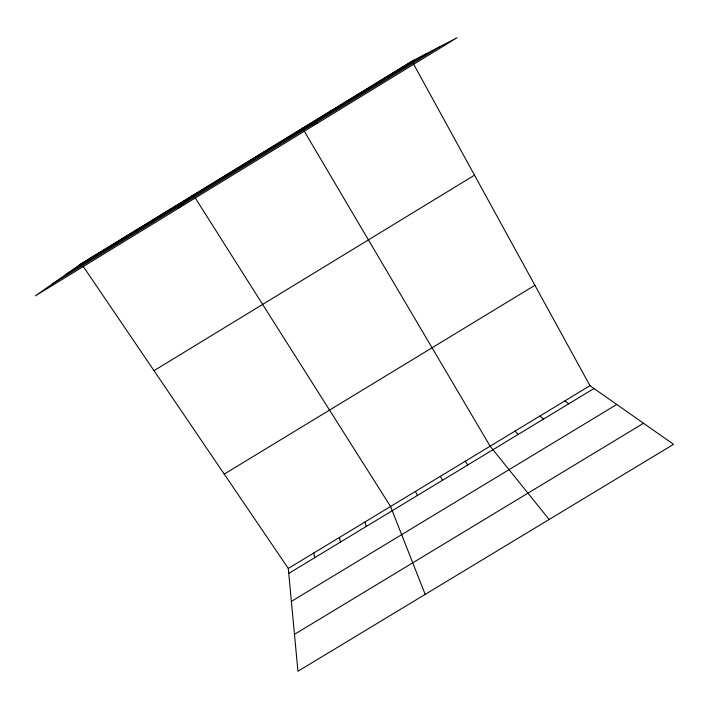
<?xml version="1.0" encoding="UTF-8"?>
<svg xmlns="http://www.w3.org/2000/svg" width="709" height="709" viewBox="0 0 709 709"><rect width="100%" height="100%" fill="white"/><g stroke="black" fill="none" stroke-linecap="round" stroke-linejoin="round"><path stroke-width="1.06" d="M178.198 208.437L193.389 195.019M164.266 213.046L165.339 212.186M135.88 230.425L137.316 229.344M107.511 247.787L109.31 246.493M79.178 265.131L414.109 60.088M66.868 273.771L426.18 53.804M52.174 284.079L440.608 46.298M154.013 370.665L474.507 175.176M224.239 474.099L534.905 285.284M288.288 568.441L589.977 385.687L673.55 444.33L297.94 671.263L288.288 568.441L83.192 266.362M288.758 573.404L594.009 388.505M291.381 601.4L616.75 404.467M294.474 634.36L643.533 423.264M384.579 77.963L386.343 77.077M357.203 94.731L358.612 94.058M329.845 111.473L330.899 111.029M302.513 128.214L317.331 123.26M564.984 400.824L568.715 403.829M540.019 415.953L543.449 419.134M515.062 431.072L518.199 434.431M549.138 519.493L490.123 446.174L304.196 131.068M465.21 461.267L467.754 464.98M195.161 197.82L390.562 506.492L425.178 594.39M440.307 476.351L442.558 480.241M413.533 64.014L589.977 385.687M415.43 491.426L417.388 495.485M364.967 521.992L366.331 526.415M339.389 537.493L340.453 542.084M313.83 552.976L314.592 557.753M81.331 263.615L35.45 295.813L457.039 37.737L411.982 61.187L81.331 263.615"/></g></svg>
